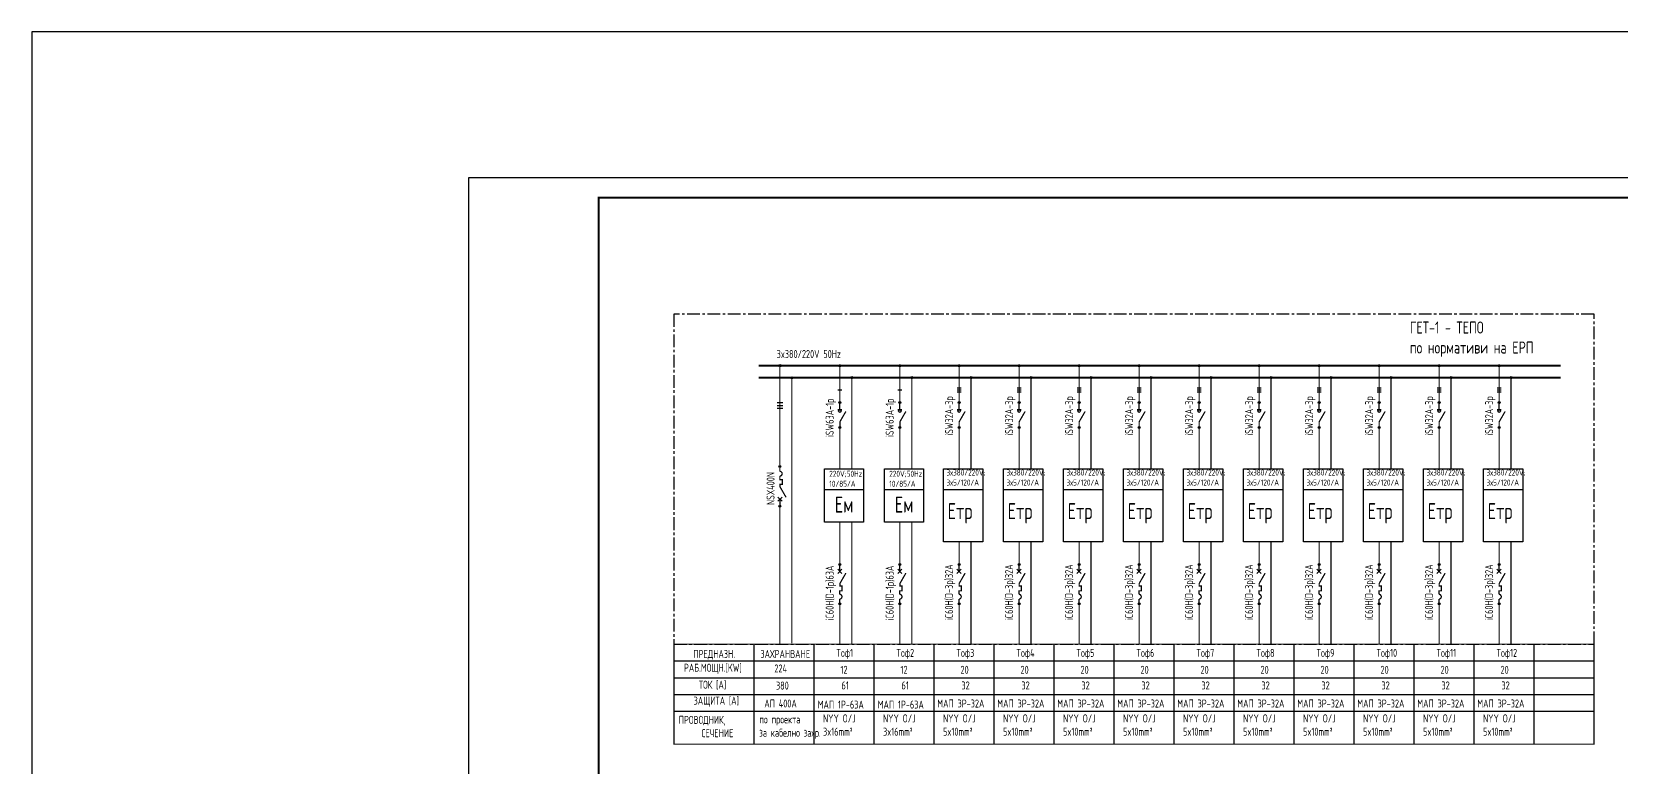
# Model space of a CAD drawing. Extents: x 25325 to 182345, y 3956 to 147305.
# Drawn here: x 25325 to 29298, y 19426 to 21264 of the extents above; entities that cross this region are included whole.
import ezdxf

# ---------------------------------------------------------------- set-up
doc = ezdxf.new("R2010")
doc.units = 0
doc.header["$MEASUREMENT"] = 0
doc.header["$PDMODE"] = 32
doc.header["$PDSIZE"] = 5
doc.linetypes.add('CENTER', pattern=[50.8, 31.75, -6.35, 6.35, -6.35])
doc.linetypes.add('HIDDENX2', pattern=[19.05, 12.7, -6.35])
doc.layers.get('0').update_dxf_attribs({"linetype": 'CONTINUOUS'})
doc.layers.add('CAT6A UNDERGROUND PORTS ROUTING', color=1, linetype='CONTINUOUS')
doc.layers.add('ELSH', color=111, linetype='CONTINUOUS')
doc.styles.get("Standard").update_dxf_attribs({"font": 'simplex.shx', "width": 0.7, "height": 10})
doc.styles.add('Tabla_100', font='simplex.shx', dxfattribs={"width": 0.7, "height": 20})

# ---------------------------------------------------------------- blocks, each defined once
blk = doc.blocks.new('A3_M100')
at = {"ltscale": 30}
blk.add_lwpolyline([(0, 2970), (4200, 2970), (4200, 0), (0, 0)], close=True, dxfattribs=at)
at = {"const_width": 3}
blk.add_lwpolyline([(4150, 2920), (200, 2920), (200, 50), (4150, 50)], close=True, dxfattribs=at)

msp = doc.modelspace()

# ---------------------------------------------------------------- linework, layer by layer
at = {"layer": 'CAT6A UNDERGROUND PORTS ROUTING'}
msp.add_lwpolyline([(41729.83, 21264.26), (25324.54, 21264.26), (25324.54, 3956.14), (41729.83, 3956.14)], close=True, dxfattribs=at)
at = {"layer": 'ELSH'}
for p, q in [((27339.45, 20369.3), (27349.45, 20369.3)), ((27489.45, 20369.3), (27499.45, 20369.3)), ((27637.6, 20374.3), (27647.6, 20374.3)), ((27637.6, 20369.3), (27647.6, 20369.3)), ((27637.6, 20364.3), (27647.6, 20364.3)), ((27787.6, 20374.3), (27797.6, 20374.3)), ((27787.6, 20369.3), (27797.6, 20369.3)), ((27787.6, 20364.3), (27797.6, 20364.3)), ((27937.6, 20374.3), (27947.6, 20374.3)), ((27937.6, 20369.3), (27947.6, 20369.3)), ((27937.6, 20364.3), (27947.6, 20364.3)), ((28087.6, 20374.3), (28097.6, 20374.3)), ((28087.6, 20369.3), (28097.6, 20369.3)), ((28087.6, 20364.3), (28097.6, 20364.3)), ((28237.6, 20374.3), (28247.6, 20374.3)), ((28237.6, 20369.3), (28247.6, 20369.3)), ((28237.6, 20364.3), (28247.6, 20364.3)), ((28387.6, 20374.3), (28397.6, 20374.3)), ((28387.6, 20369.3), (28397.6, 20369.3)), ((28387.6, 20364.3), (28397.6, 20364.3)), ((28537.6, 20374.3), (28547.6, 20374.3)), ((28537.6, 20369.3), (28547.6, 20369.3)), ((28537.6, 20364.3), (28547.6, 20364.3)), ((28687.6, 20374.3), (28697.6, 20374.3)), ((28687.6, 20369.3), (28697.6, 20369.3)), ((28687.6, 20364.3), (28697.6, 20364.3)), ((28837.6, 20374.3), (28847.6, 20374.3)), ((28837.6, 20369.3), (28847.6, 20369.3)), ((28837.6, 20364.3), (28847.6, 20364.3)), ((28987.6, 20374.3), (28997.6, 20374.3)), ((28987.6, 20369.3), (28997.6, 20369.3)), ((28987.6, 20364.3), (28997.6, 20364.3)), ((27188.29, 20337.35), (27202.29, 20337.35)), ((27188.29, 20330.35), (27202.29, 20330.35)), ((27188.29, 20323.35), (27202.29, 20323.35)), ((27339.45, 20319.85), (27349.45, 20319.85)), ((27489.45, 20319.85), (27499.45, 20319.85)), ((27637.6, 20319.85), (27647.6, 20319.85)), ((27787.6, 20319.85), (27797.6, 20319.85)), ((27937.6, 20319.85), (27947.6, 20319.85)), ((28087.6, 20319.85), (28097.6, 20319.85)), ((28237.6, 20319.85), (28247.6, 20319.85)), ((28387.6, 20319.85), (28397.6, 20319.85)), ((28537.6, 20319.85), (28547.6, 20319.85)), ((28687.6, 20319.85), (28697.6, 20319.85)), ((28837.6, 20319.85), (28847.6, 20319.85)), ((28987.6, 20319.85), (28997.6, 20319.85)), ((27305.89, 20120.06), (27404.05, 20120.06)), ((27455.89, 20120.06), (27554.05, 20120.06)), ((27604.04, 20120.06), (27702.2, 20120.06)), ((27754.04, 20120.06), (27852.2, 20120.06)), ((27904.04, 20120.06), (28002.2, 20120.06)), ((28054.04, 20120.06), (28152.2, 20120.06)), ((28204.04, 20120.06), (28302.2, 20120.06)), ((28354.04, 20120.06), (28452.2, 20120.06)), ((28504.04, 20120.06), (28602.2, 20120.06)), ((28654.04, 20120.06), (28752.2, 20120.06)), ((28804.04, 20120.06), (28902.2, 20120.06)), ((28954.04, 20120.06), (29052.2, 20120.06)), ((27189.68, 20090.84), (27200.07, 20101.23)), ((27189.68, 20101.23), (27200.07, 20090.84)), ((27339.25, 19920.77), (27349.64, 19910.37)), ((27339.25, 19910.37), (27349.64, 19920.77)), ((27489.25, 19920.77), (27499.64, 19910.37)), ((27489.25, 19910.37), (27499.64, 19920.77)), ((27637.4, 19920.77), (27647.8, 19910.37)), ((27637.4, 19910.37), (27647.8, 19920.77)), ((27787.4, 19920.77), (27797.8, 19910.37)), ((27787.4, 19910.37), (27797.8, 19920.77)), ((27937.4, 19920.77), (27947.8, 19910.37)), ((27937.4, 19910.37), (27947.8, 19920.77)), ((28087.4, 19920.77), (28097.8, 19910.37)), ((28087.4, 19910.37), (28097.8, 19920.77)), ((28237.4, 19920.77), (28247.8, 19910.37)), ((28237.4, 19910.37), (28247.8, 19920.77)), ((28387.4, 19920.77), (28397.8, 19910.37)), ((28387.4, 19910.37), (28397.8, 19920.77)), ((28537.4, 19920.77), (28547.8, 19910.37)), ((28537.4, 19910.37), (28547.8, 19920.77)), ((28687.4, 19920.77), (28697.8, 19910.37)), ((28687.4, 19910.37), (28697.8, 19920.77)), ((28837.4, 19920.77), (28847.8, 19910.37)), ((28837.4, 19910.37), (28847.8, 19920.77)), ((28987.4, 19920.77), (28997.8, 19910.37)), ((28987.4, 19910.37), (28997.8, 19920.77)), ((26929.97, 19691.54), (29229.97, 19691.54)), ((26929.97, 19649.54), (29229.97, 19649.54)), ((26929.97, 19607.54), (29229.97, 19607.54)), ((26929.97, 19565.54), (29229.97, 19565.54))]:
    msp.add_line(p, q, dxfattribs=at)
at = {"layer": 'ELSH', "linetype": 'CENTER'}
msp.add_lwpolyline([(26929.97, 19733.54), (29229.97, 19733.54), (29229.97, 20558.53), (26929.97, 20558.53)], close=True, dxfattribs=at)
at = {"layer": 'ELSH'}
for points, const_width in [([(27141.94, 20429.68), (29146.66, 20429.68)], 5), ([(27194.59, 20180.14), (27194.59, 20426.39)], 3), ([(27344.62, 20427.53), (27344.62, 20339.25)], 3), ([(27494.62, 20427.53), (27494.62, 20339.25)], 3), ([(27642.78, 20427.53), (27642.78, 20339.25)], 3), ([(27792.78, 20427.53), (27792.78, 20339.25)], 3), ([(27942.78, 20427.53), (27942.78, 20339.25)], 3), ([(28092.78, 20427.53), (28092.78, 20339.25)], 3), ([(28242.78, 20427.53), (28242.78, 20339.25)], 3), ([(28392.78, 20427.53), (28392.78, 20339.25)], 3), ([(28542.78, 20427.53), (28542.78, 20339.25)], 3), ([(28692.78, 20427.53), (28692.78, 20339.25)], 3), ([(28842.78, 20427.53), (28842.78, 20339.25)], 3), ([(28992.78, 20427.53), (28992.78, 20339.25)], 3), ([(27344.45, 20334.8), (27344.45, 20319.85)], 3.15), ([(27359.66, 20315.25), (27344.72, 20289.33), (27344.72, 20277.39)], 3.15), ([(27494.45, 20334.8), (27494.45, 20319.85)], 3.15), ([(27509.66, 20315.25), (27494.72, 20289.33), (27494.72, 20277.39)], 3.15), ([(27642.6, 20334.8), (27642.6, 20319.85)], 3.15), ([(27657.82, 20315.25), (27642.88, 20289.33), (27642.88, 20277.39)], 3.15), ([(27792.6, 20334.8), (27792.6, 20319.85)], 3.15), ([(27807.82, 20315.25), (27792.88, 20289.33), (27792.88, 20277.39)], 3.15), ([(27942.6, 20334.8), (27942.6, 20319.85)], 3.15), ([(27957.82, 20315.25), (27942.88, 20289.33), (27942.88, 20277.39)], 3.15), ([(28092.6, 20334.8), (28092.6, 20319.85)], 3.15), ([(28107.82, 20315.25), (28092.88, 20289.33), (28092.88, 20277.39)], 3.15), ([(28242.6, 20334.8), (28242.6, 20319.85)], 3.15), ([(28257.82, 20315.25), (28242.88, 20289.33), (28242.88, 20277.39)], 3.15), ([(28392.6, 20334.8), (28392.6, 20319.85)], 3.15), ([(28407.82, 20315.25), (28392.88, 20289.33), (28392.88, 20277.39)], 3.15), ([(28542.6, 20334.8), (28542.6, 20319.85)], 3.15), ([(28557.82, 20315.25), (28542.88, 20289.33), (28542.88, 20277.39)], 3.15), ([(28692.6, 20334.8), (28692.6, 20319.85)], 3.15), ([(28707.82, 20315.25), (28692.88, 20289.33), (28692.88, 20277.39)], 3.15), ([(28842.6, 20334.8), (28842.6, 20319.85)], 3.15), ([(28857.82, 20315.25), (28842.88, 20289.33), (28842.88, 20277.39)], 3.15), ([(28992.6, 20334.8), (28992.6, 20319.85)], 3.15), ([(29007.82, 20315.25), (28992.88, 20289.33), (28992.88, 20277.39)], 3.15), ([(27344.62, 20272.81), (27344.62, 20171.72)], 3), ([(27494.62, 20272.81), (27494.62, 20171.72)], 3), ([(27642.78, 20272.81), (27642.78, 20171.72)], 3), ([(27792.78, 20272.81), (27792.78, 20171.72)], 3), ([(27942.78, 20272.81), (27942.78, 20171.72)], 3), ([(28092.78, 20272.81), (28092.78, 20171.72)], 3), ([(28242.78, 20272.81), (28242.78, 20171.72)], 3), ([(28392.78, 20272.81), (28392.78, 20171.72)], 3), ([(28542.78, 20272.81), (28542.78, 20171.72)], 3), ([(28692.78, 20272.81), (28692.78, 20171.72)], 3), ([(28842.78, 20272.81), (28842.78, 20171.72)], 3), ([(28992.78, 20272.81), (28992.78, 20171.72)], 3), ([(27194.62, 19733.87), (27194.62, 20077.18)], 3), ([(27194.87, 20081.08), (27194.87, 20096.03)], 3.15), ([(27344.62, 20037.81), (27344.62, 19934.7)], 3), ([(27494.62, 20037.81), (27494.62, 19934.7)], 3), ([(27642.78, 19988.93), (27642.78, 19934.7)], 3), ([(27792.78, 19988.93), (27792.78, 19934.7)], 3), ([(27942.78, 19988.93), (27942.78, 19934.7)], 3), ([(28092.78, 19988.93), (28092.78, 19934.7)], 3), ([(28242.78, 19988.93), (28242.78, 19934.7)], 3), ([(28392.78, 19988.93), (28392.78, 19934.7)], 3), ([(28542.78, 19988.93), (28542.78, 19934.7)], 3), ([(28692.78, 19988.93), (28692.78, 19934.7)], 3), ([(28842.78, 19988.93), (28842.78, 19934.7)], 3), ([(28992.78, 19988.93), (28992.78, 19934.7)], 3), ([(27642.78, 19935.16), (27642.78, 19966.48)], 3), ([(27792.78, 19935.16), (27792.78, 19966.48)], 3), ([(27942.78, 19935.16), (27942.78, 19966.48)], 3), ([(28092.78, 19935.16), (28092.78, 19966.48)], 3), ([(28242.78, 19935.16), (28242.78, 19966.48)], 3), ([(28392.78, 19935.16), (28392.78, 19966.48)], 3), ([(28542.78, 19935.16), (28542.78, 19966.48)], 3), ([(28692.78, 19935.16), (28692.78, 19966.48)], 3), ([(28842.78, 19935.16), (28842.78, 19966.48)], 3), ([(28992.78, 19935.16), (28992.78, 19966.48)], 3), ([(27344.45, 19930.52), (27344.45, 19915.57)], 3.15), ([(27494.45, 19930.52), (27494.45, 19915.57)], 3.15), ([(27642.6, 19930.52), (27642.6, 19915.57)], 3.15), ([(27792.6, 19930.52), (27792.6, 19915.57)], 3.15), ([(27942.6, 19930.52), (27942.6, 19915.57)], 3.15), ([(28092.6, 19930.52), (28092.6, 19915.57)], 3.15), ([(28242.6, 19930.52), (28242.6, 19915.57)], 3.15), ([(28392.6, 19930.52), (28392.6, 19915.57)], 3.15), ([(28542.6, 19930.52), (28542.6, 19915.57)], 3.15), ([(28692.6, 19930.52), (28692.6, 19915.57)], 3.15), ([(28842.6, 19930.52), (28842.6, 19915.57)], 3.15), ([(28992.6, 19930.52), (28992.6, 19915.57)], 3.15), ([(27344.62, 19832.61), (27344.62, 19733.54)], 3), ([(27494.62, 19832.61), (27494.62, 19733.54)], 3), ([(27642.78, 19832.61), (27642.78, 19733.54)], 3), ([(27792.78, 19832.61), (27792.78, 19733.54)], 3), ([(27942.78, 19832.61), (27942.78, 19733.54)], 3), ([(28092.78, 19832.61), (28092.78, 19733.54)], 3), ([(28242.78, 19832.61), (28242.78, 19733.54)], 3), ([(28392.78, 19832.61), (28392.78, 19733.54)], 3), ([(28542.78, 19832.61), (28542.78, 19733.54)], 3), ([(28692.78, 19832.61), (28692.78, 19733.54)], 3), ([(28842.78, 19832.61), (28842.78, 19733.54)], 3), ([(28992.78, 19832.61), (28992.78, 19733.54)], 3), ([(27129.97, 19733.54), (27129.97, 19483.54)], 3), ([(27279.97, 19733.54), (27279.97, 19483.54)], 3), ([(27429.97, 19733.54), (27429.97, 19483.54)], 3), ([(27579.97, 19733.54), (27579.97, 19483.54)], 3), ([(27729.97, 19733.54), (27729.97, 19483.54)], 3), ([(27879.97, 19733.54), (27879.97, 19483.54)], 3), ([(28029.97, 19733.54), (28029.97, 19483.54)], 3), ([(28179.97, 19733.54), (28179.97, 19483.54)], 3), ([(28329.97, 19733.54), (28329.97, 19483.54)], 3), ([(28479.97, 19733.54), (28479.97, 19483.54)], 3), ([(28629.97, 19733.54), (28629.97, 19483.54)], 3), ([(28779.97, 19733.54), (28779.97, 19483.54)], 3), ([(28929.97, 19733.54), (28929.97, 19483.54)], 3), ([(29079.97, 19733.54), (29079.97, 19483.54)], 3)]:
    msp.add_lwpolyline(points, dxfattribs=dict(at, const_width=const_width))
at = {"layer": 'ELSH', "linetype": 'HIDDENX2'}
for points, const_width in [([(27141.94, 20399.97), (29146.66, 20399.97)], 5), ([(27224.45, 19735.18), (27224.45, 20397.14)], 3), ([(27374.45, 20397.1), (27374.45, 20171.72)], 3), ([(27524.45, 20397.1), (27524.45, 20171.72)], 3), ([(27672.61, 20397.1), (27672.61, 20171.72)], 3), ([(27822.61, 20397.1), (27822.61, 20171.72)], 3), ([(27972.61, 20397.1), (27972.61, 20171.72)], 3), ([(28122.61, 20397.1), (28122.61, 20171.72)], 3), ([(28272.61, 20397.1), (28272.61, 20171.72)], 3), ([(28422.61, 20397.1), (28422.61, 20171.72)], 3), ([(28572.61, 20397.1), (28572.61, 20171.72)], 3), ([(28722.61, 20397.1), (28722.61, 20171.72)], 3), ([(28872.61, 20397.1), (28872.61, 20171.72)], 3), ([(29022.61, 20397.1), (29022.61, 20171.72)], 3), ([(27374.45, 20038.39), (27374.45, 19734.85)], 3), ([(27524.45, 20038.39), (27524.45, 19734.85)], 3), ([(27672.61, 19989.51), (27672.61, 19734.85)], 3), ([(27822.61, 19989.51), (27822.61, 19734.85)], 3), ([(27972.61, 19989.51), (27972.61, 19734.85)], 3), ([(28122.61, 19989.51), (28122.61, 19734.85)], 3), ([(28272.61, 19989.51), (28272.61, 19734.85)], 3), ([(28422.61, 19989.51), (28422.61, 19734.85)], 3), ([(28572.61, 19989.51), (28572.61, 19734.85)], 3), ([(28722.61, 19989.51), (28722.61, 19734.85)], 3), ([(28872.61, 19989.51), (28872.61, 19734.85)], 3), ([(29022.61, 19989.51), (29022.61, 19734.85)], 3)]:
    msp.add_lwpolyline(points, dxfattribs=dict(at, const_width=const_width))
at = {"layer": 'ELSH', "const_width": 3.15}
for points in [[(27210.09, 20100.64), (27195.15, 20126.55), (27195.15, 20132.75), (27200.51, 20132.75), (27200.51, 20144.75), (27194.59, 20144.75), (27194.59, 20153.47, 0.9529545), (27194.59, 20165.59), (27194.59, 20175)], [(27359.66, 19910.97), (27344.72, 19885.05), (27344.72, 19878.85), (27350.08, 19878.85), (27350.08, 19866.85), (27344.16, 19866.85), (27344.16, 19858.13, -0.9529545), (27344.16, 19846.02), (27344.16, 19836.61)], [(27509.66, 19910.97), (27494.72, 19885.05), (27494.72, 19878.85), (27500.08, 19878.85), (27500.08, 19866.85), (27494.16, 19866.85), (27494.16, 19858.13, -0.9529545), (27494.16, 19846.02), (27494.16, 19836.61)], [(27657.82, 19910.97), (27642.88, 19885.05), (27642.88, 19878.85), (27648.23, 19878.85), (27648.23, 19866.85), (27642.31, 19866.85), (27642.31, 19858.13, -0.9529545), (27642.31, 19846.02), (27642.31, 19836.61)], [(27807.82, 19910.97), (27792.88, 19885.05), (27792.88, 19878.85), (27798.23, 19878.85), (27798.23, 19866.85), (27792.31, 19866.85), (27792.31, 19858.13, -0.9529545), (27792.31, 19846.02), (27792.31, 19836.61)], [(27957.82, 19910.97), (27942.88, 19885.05), (27942.88, 19878.85), (27948.23, 19878.85), (27948.23, 19866.85), (27942.31, 19866.85), (27942.31, 19858.13, -0.9529545), (27942.31, 19846.02), (27942.31, 19836.61)], [(28107.82, 19910.97), (28092.88, 19885.05), (28092.88, 19878.85), (28098.23, 19878.85), (28098.23, 19866.85), (28092.31, 19866.85), (28092.31, 19858.13, -0.9529545), (28092.31, 19846.02), (28092.31, 19836.61)], [(28257.82, 19910.97), (28242.88, 19885.05), (28242.88, 19878.85), (28248.23, 19878.85), (28248.23, 19866.85), (28242.31, 19866.85), (28242.31, 19858.13, -0.9529545), (28242.31, 19846.02), (28242.31, 19836.61)], [(28407.82, 19910.97), (28392.88, 19885.05), (28392.88, 19878.85), (28398.23, 19878.85), (28398.23, 19866.85), (28392.31, 19866.85), (28392.31, 19858.13, -0.9529545), (28392.31, 19846.02), (28392.31, 19836.61)], [(28557.82, 19910.97), (28542.88, 19885.05), (28542.88, 19878.85), (28548.23, 19878.85), (28548.23, 19866.85), (28542.31, 19866.85), (28542.31, 19858.13, -0.9529545), (28542.31, 19846.02), (28542.31, 19836.61)], [(28707.82, 19910.97), (28692.88, 19885.05), (28692.88, 19878.85), (28698.23, 19878.85), (28698.23, 19866.85), (28692.31, 19866.85), (28692.31, 19858.13, -0.9529545), (28692.31, 19846.02), (28692.31, 19836.61)], [(28857.82, 19910.97), (28842.88, 19885.05), (28842.88, 19878.85), (28848.23, 19878.85), (28848.23, 19866.85), (28842.31, 19866.85), (28842.31, 19858.13, -0.9529545), (28842.31, 19846.02), (28842.31, 19836.61)], [(29007.82, 19910.97), (28992.88, 19885.05), (28992.88, 19878.85), (28998.23, 19878.85), (28998.23, 19866.85), (28992.31, 19866.85), (28992.31, 19858.13, -0.9529545), (28992.31, 19846.02), (28992.31, 19836.61)]]:
    msp.add_lwpolyline(points, format="xyb", dxfattribs=at)
at = {"layer": 'ELSH'}
for points in [[(27305.89, 20171.72), (27404.05, 20171.72), (27404.05, 20038.39), (27305.89, 20038.39)], [(27455.89, 20171.72), (27554.05, 20171.72), (27554.05, 20038.39), (27455.89, 20038.39)], [(27604.04, 20171.72), (27702.2, 20171.72), (27702.2, 19989.51), (27604.04, 19989.51)], [(27754.04, 20171.72), (27852.2, 20171.72), (27852.2, 19989.51), (27754.04, 19989.51)], [(27904.04, 20171.72), (28002.2, 20171.72), (28002.2, 19989.51), (27904.04, 19989.51)], [(28054.04, 20171.72), (28152.2, 20171.72), (28152.2, 19989.51), (28054.04, 19989.51)], [(28204.04, 20171.72), (28302.2, 20171.72), (28302.2, 19989.51), (28204.04, 19989.51)], [(28354.04, 20171.72), (28452.2, 20171.72), (28452.2, 19989.51), (28354.04, 19989.51)], [(28504.04, 20171.72), (28602.2, 20171.72), (28602.2, 19989.51), (28504.04, 19989.51)], [(28654.04, 20171.72), (28752.2, 20171.72), (28752.2, 19989.51), (28654.04, 19989.51)], [(28804.04, 20171.72), (28902.2, 20171.72), (28902.2, 19989.51), (28804.04, 19989.51)], [(28954.04, 20171.72), (29052.2, 20171.72), (29052.2, 19989.51), (28954.04, 19989.51)]]:
    msp.add_lwpolyline(points, close=True, dxfattribs=at)
at = {"layer": 'ELSH', "const_width": 3}
msp.add_lwpolyline([(26929.97, 19733.54), (29229.97, 19733.54), (29229.97, 19483.54), (26929.97, 19483.54)], close=True, dxfattribs=at)
at = {"layer": 'ELSH'}
for centre, radius in [((27194.72, 20429.39), 3), ((27344.45, 20316.16), 3.31), ((27494.45, 20316.16), 3.31), ((27642.61, 20316.16), 3.31), ((27792.61, 20316.16), 3.31), ((27942.61, 20316.16), 3.31), ((28092.61, 20316.16), 3.31), ((28242.61, 20316.16), 3.31), ((28392.61, 20316.16), 3.31), ((28542.61, 20316.16), 3.31), ((28692.61, 20316.16), 3.31), ((28842.61, 20316.16), 3.31), ((28992.61, 20316.16), 3.31)]:
    msp.add_circle(centre, radius, dxfattribs=at)
for p in [(27344.45, 20429.54), (27494.45, 20429.54), (27642.6, 20429.54), (27792.6, 20429.54), (27942.6, 20429.54), (28092.6, 20429.54), (28242.6, 20429.54), (28392.6, 20429.54), (28542.6, 20429.54), (28692.6, 20429.54), (28842.6, 20429.54), (28992.6, 20429.54), (27224.72, 20399.47), (27374.45, 20399.71), (27524.45, 20399.71), (27672.61, 20399.71), (27822.61, 20399.71), (27972.61, 20399.71), (28122.61, 20399.71), (28272.61, 20399.71), (28422.61, 20399.71), (28572.61, 20399.71), (28722.61, 20399.71), (28872.61, 20399.71), (29022.61, 20399.71), (27344.45, 20337.16), (27494.45, 20337.16), (27642.6, 20337.16), (27792.6, 20337.16), (27942.6, 20337.16), (28092.6, 20337.16), (28242.6, 20337.16), (28392.6, 20337.16), (28542.6, 20337.16), (28692.6, 20337.16), (28842.6, 20337.16), (28992.6, 20337.16), (27344.45, 20275.24), (27494.45, 20275.24), (27642.6, 20275.24), (27792.6, 20275.24), (27942.6, 20275.24), (28092.6, 20275.24), (28242.6, 20275.24), (28392.6, 20275.24), (28542.6, 20275.24), (28692.6, 20275.24), (28842.6, 20275.24), (28992.6, 20275.24), (27194.87, 20177.61), (27194.87, 20078.72), (27344.45, 19932.88), (27494.45, 19932.88), (27642.6, 19932.88), (27792.6, 19932.88), (27942.6, 19932.88), (28092.6, 19932.88), (28242.6, 19932.88), (28392.6, 19932.88), (28542.6, 19932.88), (28692.6, 19932.88), (28842.6, 19932.88), (28992.6, 19932.88), (27344.45, 19834), (27494.45, 19834), (27642.6, 19834), (27792.6, 19834), (27942.6, 19834), (28092.6, 19834), (28242.6, 19834), (28392.6, 19834), (28542.6, 19834), (28692.6, 19834), (28842.6, 19834), (28992.6, 19834)]:
    msp.add_point(p, dxfattribs=at)

# ---------------------------------------------------------------- block references
at = {"layer": 'ELSH', "xscale": 1.625}
msp.add_blockref('A3_M100', (26416.95, 17929.83), dxfattribs=at)

# ---------------------------------------------------------------- texts
at = {"layer": 'ELSH', "attachment_point": 1}
for s, insert, char_height in [('{\\Fsimplex|c204;ГЕТ}-1{\\Fsimplex|c204; }- {\\Fsimplex|c204;ТЕПО}\\P{\\Fsimplex|c204;по нормативи на ЕРП}', (28769.62, 20539.97), 30), ('\\A1;3x380/220V 50Hz', (27186.51, 20468.74), 20), ('\\Fsimplex.shx;220V;50Hz\\P10/85/A', (27318.06, 20166.93), 15), ('\\Fsimplex.shx;220V;50Hz\\P10/85/A', (27468.06, 20166.93), 15), ('{\\Fsimplex|c204;3х380/}220V;{\\Fsimplex|c204;\\P3х5}/{\\Fsimplex|c204;120}/A', (27611.13, 20169.97), 15), ('{\\Fsimplex|c204;3х380/}220V;{\\Fsimplex|c204;\\P3х5}/{\\Fsimplex|c204;120}/A', (27761.13, 20169.97), 15), ('{\\Fsimplex|c204;3х380/}220V;{\\Fsimplex|c204;\\P3х5}/{\\Fsimplex|c204;120}/A', (27911.13, 20169.97), 15), ('{\\Fsimplex|c204;3х380/}220V;{\\Fsimplex|c204;\\P3х5}/{\\Fsimplex|c204;120}/A', (28061.13, 20169.97), 15), ('{\\Fsimplex|c204;3х380/}220V;{\\Fsimplex|c204;\\P3х5}/{\\Fsimplex|c204;120}/A', (28211.13, 20169.97), 15), ('{\\Fsimplex|c204;3х380/}220V;{\\Fsimplex|c204;\\P3х5}/{\\Fsimplex|c204;120}/A', (28361.13, 20169.97), 15), ('{\\Fsimplex|c204;3х380/}220V;{\\Fsimplex|c204;\\P3х5}/{\\Fsimplex|c204;120}/A', (28511.13, 20169.97), 15), ('{\\Fsimplex|c204;3х380/}220V;{\\Fsimplex|c204;\\P3х5}/{\\Fsimplex|c204;120}/A', (28661.13, 20169.97), 15), ('{\\Fsimplex|c204;3х380/}220V;{\\Fsimplex|c204;\\P3х5}/{\\Fsimplex|c204;120}/A', (28811.13, 20169.97), 15), ('{\\Fsimplex|c204;3х380/}220V;{\\Fsimplex|c204;\\P3х5}/{\\Fsimplex|c204;120}/A', (28961.13, 20169.97), 15), ('{\\Fsimplex|c204;Ем}', (27331.6, 20102.33), 40), ('{\\Fsimplex|c204;Ем}', (27481.6, 20102.33), 40), ('{\\Fsimplex|c204;Етр}', (27613.92, 20086.03), 40), ('{\\Fsimplex|c204;Етр}', (27763.92, 20086.03), 40), ('{\\Fsimplex|c204;Етр}', (27913.92, 20086.03), 40), ('{\\Fsimplex|c204;Етр}', (28063.92, 20086.03), 40), ('{\\Fsimplex|c204;Етр}', (28213.92, 20086.03), 40), ('{\\Fsimplex|c204;Етр}', (28363.92, 20086.03), 40), ('{\\Fsimplex|c204;Етр}', (28513.92, 20086.03), 40), ('{\\Fsimplex|c204;Етр}', (28663.92, 20086.03), 40), ('{\\Fsimplex|c204;Етр}', (28813.92, 20086.03), 40), ('{\\Fsimplex|c204;Етр}', (28963.92, 20086.03), 40), ('ПРЕДНАЗН.', (26978.17, 19718.99), 20), ('РАБ.МОЩН.[KW]', (26954.89, 19684.55), 20), ('224', (27180.92, 19682.76), 20), ('ТОК [A]', (26992.2, 19642.12), 20), ('380', (27184.98, 19639.84), 20), ('ЗАЩИТА [A]', (26979.03, 19602.28), 20), ('{\\Fsimplex|c204;АП }400A', (27155.86, 19595.1), 20), ('{\\Fsimplex|c204;МАП }1P-63A', (27289.15, 19592.46), 20), ('{\\Fsimplex|c204;МАП }1P-63A', (27439.15, 19592.46), 20), ('{\\Fsimplex|c204;МАП 3}P-32A', (27588.1, 19595.1), 20), ('{\\Fsimplex|c204;МАП 3}P-32A', (27738.1, 19595.1), 20), ('{\\Fsimplex|c204;МАП 3}P-32A', (27888.1, 19595.1), 20), ('{\\Fsimplex|c204;МАП 3}P-32A', (28038.1, 19595.1), 20), ('{\\Fsimplex|c204;МАП 3}P-32A', (28188.1, 19595.1), 20), ('{\\Fsimplex|c204;МАП 3}P-32A', (28338.1, 19595.1), 20), ('{\\Fsimplex|c204;МАП 3}P-32A', (28488.1, 19595.1), 20), ('{\\Fsimplex|c204;МАП 3}P-32A', (28638.1, 19595.1), 20), ('{\\Fsimplex|c204;МАП 3}P-32A', (28788.1, 19595.1), 20), ('{\\Fsimplex|c204;МАП 3}P-32A', (28938.1, 19595.1), 20), ('ПРОВОДНИК,\\P      СЕЧЕНИЕ', (26941.79, 19554.25), 20), ('по проекта\\Pза кабелно захр.', (27143.2, 19555.49), 20)]:
    msp.add_mtext(s, dxfattribs=dict(at, insert=insert, char_height=char_height))
at = {"layer": 'ELSH', "char_height": 20, "attachment_point": 1, "rotation": 90}
for s, insert in [('iSW63A-1p', (27309.17, 20251.13)), ('iSW63A-1p', (27459.17, 20251.13)), ('iSW32A-3p', (27607.66, 20254.42)), ('iSW32A-3p', (27757.66, 20254.42)), ('iSW32A-3p', (27907.66, 20254.42)), ('iSW32A-3p', (28057.66, 20254.42)), ('iSW32A-3p', (28207.66, 20254.42)), ('iSW32A-3p', (28357.66, 20254.42)), ('iSW32A-3p', (28507.66, 20254.42)), ('iSW32A-3p', (28657.66, 20254.42)), ('iSW32A-3p', (28807.66, 20254.42)), ('iSW32A-3p', (28957.66, 20254.42)), ('NSX400N', (27161.43, 20081.32)), ('iC60H(D-1p)63{\\Fsimplex|c204;А}', (27309.2, 19792.95)), ('iC60H(D-1p)63{\\Fsimplex|c204;А}', (27459.2, 19792.95)), ('iC60H(D-3p)32{\\Fsimplex|c204;А}', (27607.36, 19793.63)), ('iC60H(D-3p)32{\\Fsimplex|c204;А}', (27757.36, 19793.63)), ('iC60H(D-3p)32{\\Fsimplex|c204;А}', (27907.36, 19793.63)), ('iC60H(D-3p)32{\\Fsimplex|c204;А}', (28057.36, 19793.63)), ('iC60H(D-3p)32{\\Fsimplex|c204;А}', (28207.36, 19793.63)), ('iC60H(D-3p)32{\\Fsimplex|c204;А}', (28357.36, 19793.63)), ('iC60H(D-3p)32{\\Fsimplex|c204;А}', (28507.36, 19793.63)), ('iC60H(D-3p)32{\\Fsimplex|c204;А}', (28657.36, 19793.63)), ('iC60H(D-3p)32{\\Fsimplex|c204;А}', (28807.36, 19793.63)), ('iC60H(D-3p)32{\\Fsimplex|c204;А}', (28957.36, 19793.63))]:
    msp.add_mtext(s, dxfattribs=dict(at, insert=insert))
at = {"layer": 'ELSH', "char_height": 20, "attachment_point": 1, "style": 'Tabla_100'}
for s, insert in [('{\\Fsimplex|c204;ЗАХРАНВАНЕ}', (27146.1, 19718.88)), ('T{\\Fsimplex|c204;оф1}', (27335.74, 19721.69)), ('T{\\Fsimplex|c204;оф}2', (27485.74, 19721.69)), ('T{\\Fsimplex|c204;оф}3', (27635.74, 19721.69)), ('T{\\Fsimplex|c204;оф}4', (27785.74, 19721.69)), ('T{\\Fsimplex|c204;оф}5', (27935.74, 19721.69)), ('T{\\Fsimplex|c204;оф}6', (28085.74, 19721.69)), ('T{\\Fsimplex|c204;оф}7', (28235.74, 19721.69)), ('T{\\Fsimplex|c204;оф}8', (28385.74, 19721.69)), ('T{\\Fsimplex|c204;оф}9', (28535.74, 19721.69)), ('T{\\Fsimplex|c204;оф}10', (28685.74, 19721.69)), ('T{\\Fsimplex|c204;оф}11', (28835.74, 19721.69)), ('T{\\Fsimplex|c204;оф}12', (28985.74, 19721.69)), ('{\\Fsimplex|c204;1}2', (27346.28, 19679.39)), ('{\\Fsimplex|c204;1}2', (27496.28, 19679.39)), ('20', (27646.28, 19679.39)), ('20', (27796.28, 19679.39)), ('20', (27946.28, 19679.39)), ('20', (28096.28, 19679.39)), ('20', (28246.28, 19679.39)), ('20', (28396.28, 19679.39)), ('20', (28546.28, 19679.39)), ('20', (28696.28, 19679.39)), ('20', (28846.28, 19679.39)), ('20', (28996.28, 19679.39)), ('{\\Fsimplex|c204;6}1', (27348.64, 19640.3)), ('{\\Fsimplex|c204;6}1', (27498.64, 19640.3)), ('32', (27648.64, 19640.3)), ('32', (27798.64, 19640.3)), ('32', (27948.64, 19640.3)), ('32', (28098.64, 19640.3)), ('32', (28248.64, 19640.3)), ('32', (28398.64, 19640.3)), ('32', (28548.64, 19640.3)), ('32', (28698.64, 19640.3)), ('32', (28848.64, 19640.3)), ('32', (28998.64, 19640.3)), ('NYY O/J\\P3x16mm²', (27302.53, 19557.94)), ('NYY O/J\\P3x16mm²', (27452.53, 19557.94)), ('NYY O/J\\P5x10mm²', (27602.53, 19557.94)), ('NYY O/J\\P5x10mm²', (27752.53, 19557.94)), ('NYY O/J\\P5x10mm²', (27902.53, 19557.94)), ('NYY O/J\\P5x10mm²', (28052.53, 19557.94)), ('NYY O/J\\P5x10mm²', (28202.53, 19557.94)), ('NYY O/J\\P5x10mm²', (28352.53, 19557.94)), ('NYY O/J\\P5x10mm²', (28502.53, 19557.94)), ('NYY O/J\\P5x10mm²', (28652.53, 19557.94)), ('NYY O/J\\P5x10mm²', (28802.53, 19557.94)), ('NYY O/J\\P5x10mm²', (28952.53, 19557.94))]:
    msp.add_mtext(s, dxfattribs=dict(at, insert=insert))

doc.saveas('drawing.dxf')
